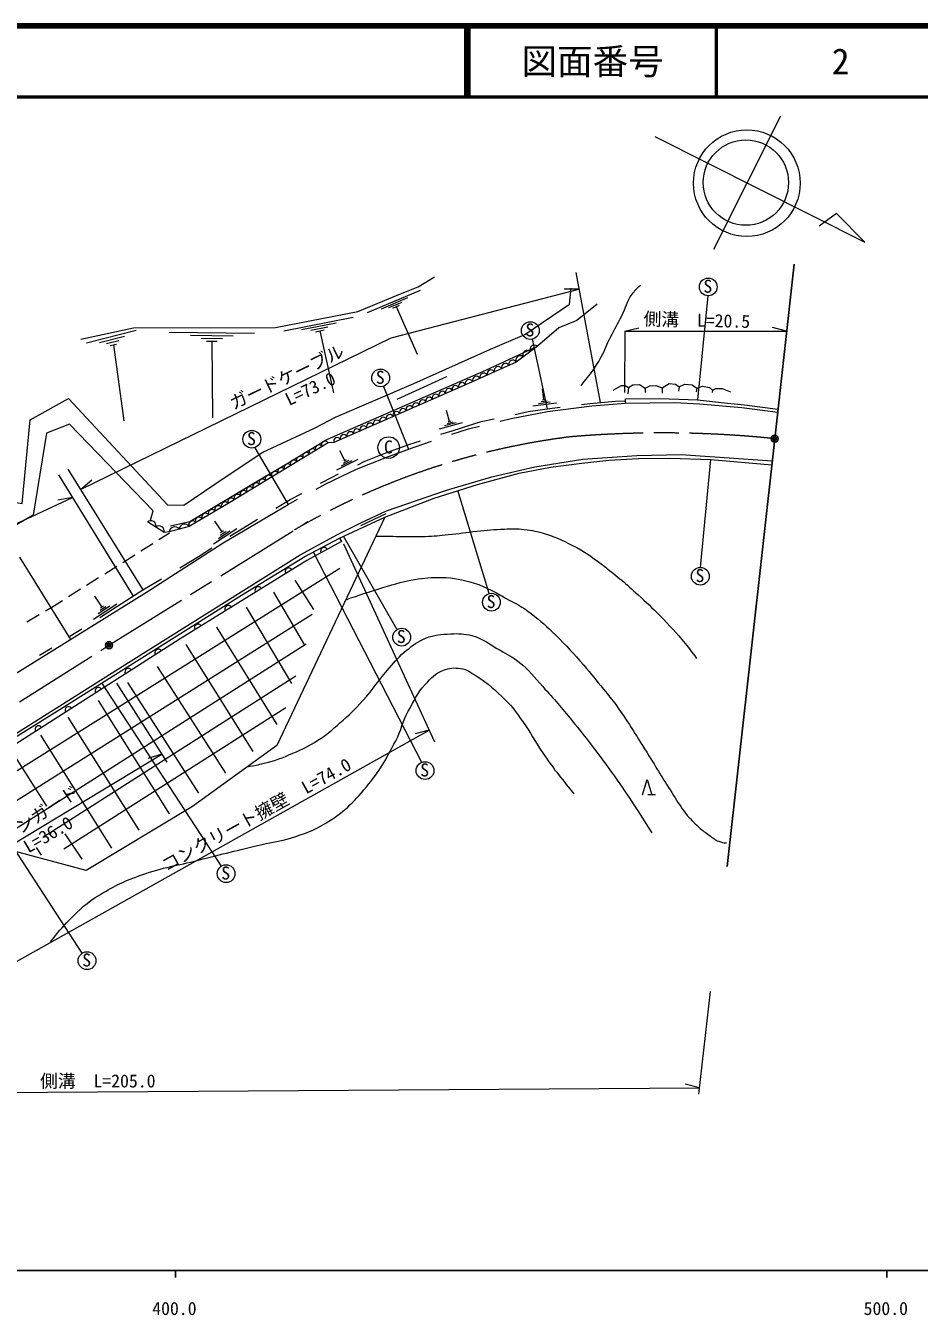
# Model space of a CAD drawing. Units: millimetres, scale not verified. Extents: x 40000 to 680000, y 20000 to 380000.
# Drawn here: x 446954 to 572541, y 198715 to 380000 of the extents above; entities that cross this region are included whole.
import ezdxf
from ezdxf.enums import TextEntityAlignment as Align

# ---------------------------------------------------------------- set-up
doc = ezdxf.new("R2010")
doc.units = ezdxf.units.MM
doc.header["$LTSCALE"] = 1000
doc.header["$PDMODE"] = 32
doc.header["$PDSIZE"] = 500
doc.linetypes.add('CHAIN', pattern=[18.5, 12, -1.5, 3.5, -1.5])
for name, color, linetype, lineweight in [('M-BGD', 7, 'Continuous', 13), ('M-BMK', 2, 'CHAIN', 13), ('M-BMK-SRVR', 3, 'Continuous', 25), ('M-STR-HTXT', 7, 'Continuous', 13), ('M-STR-STRC', 7, 'Continuous', 13), ('M-TTL', 2, 'Continuous', 140), ('M-TTL-BAND', 7, 'Continuous', 25), ('M-TTL-LINE', 7, 'Continuous', 50)]:
    doc.layers.add(name, color=color, linetype=linetype, lineweight=lineweight)
doc.layers.add('M-OTRS', color=6, linetype='Continuous')
doc.layers.add('M-TTL-TXT', color=7, linetype='Continuous')
doc.styles.add('@ＭＳ ゴシック', font='')
doc.styles.add('ＭＳ ゴシック', font='')
doc.styles.get('@ＭＳ ゴシック').set_extended_font_data('@MS Gothic')
doc.styles.get('ＭＳ ゴシック').set_extended_font_data('MS Gothic')

msp = doc.modelspace()

# ---------------------------------------------------------------- linework, layer by layer
at = {"layer": 'M-BGD'}
for p, q in [((494967, 339695), (502442, 342831)), ((496940, 340229), (500678, 341797)), ((497979, 340372), (499848, 341156)), ((542808, 342043), (541391, 327400)), ((483222, 337122), (492952, 339052)), ((498551, 340319), (499485, 340711)), ((499018, 340515), (501973, 333844)), ((485719, 337280), (490584, 338245)), ((487000, 337197), (489432, 337680)), ((487672, 336993), (488888, 337235)), ((455486, 335442), (462461, 337187)), ((457327, 335491), (460814, 336363)), ((458296, 335321), (460039, 335758)), ((467115, 336912), (479098, 336787)), ((470107, 336481), (476098, 336419)), ((471600, 336066), (474596, 336035)), ((472345, 335659), (473843, 335643)), ((473094, 335651), (473195, 324866)), ((488280, 337114), (490190, 328393)), ((518118, 335924), (520243, 326136)), ((458828, 335043), (459700, 335261)), ((459264, 335152), (460753, 324470)), ((499137, 327495), (506150, 330698)), ((497243, 329306), (500729, 320476)), ((519793, 327391), (519579, 328938)), ((531686, 329140), (531566, 328239)), ((534028, 329056), (534016, 328455)), ((536430, 329116), (536430, 328359)), ((538797, 329248), (538689, 328647)), ((541271, 329056), (541199, 328551)), ((543469, 328791), (543433, 328443)), ((521542, 326957), (518227, 326499)), ((520683, 327063), (519025, 326835)), ((520238, 327227), (519409, 327113)), ((520000, 327420), (519586, 327363)), ((520298, 325782), (526513, 326565)), ((520927, 326235), (522087, 326383)), ((525063, 326763), (526223, 326911)), ((526223, 326911), (529845, 327235)), ((526513, 326565), (531243, 326944)), ((529845, 327235), (531242, 327262)), ((531242, 327556), (536070, 327592)), ((531243, 326944), (531242, 327556)), ((531243, 326944), (538161, 327025)), ((536070, 327592), (541391, 327400)), ((538161, 327025), (541647, 326863)), ((541391, 327400), (545583, 326920)), ((541647, 326863), (547620, 326322)), ((545583, 326920), (547985, 326715)), ((547620, 326322), (552646, 325701)), ((547985, 326715), (552690, 326093)), ((506511, 324381), (506110, 325890)), ((510982, 324344), (512812, 324734)), ((513629, 324418), (515179, 324789)), ((515179, 324789), (520298, 325782)), ((515746, 325359), (517576, 325749)), ((517576, 325749), (520927, 326235)), ((508300, 324164), (505066, 323304)), ((505278, 322564), (506901, 323073)), ((507434, 324164), (505817, 323734)), ((506973, 324272), (506164, 324057)), ((506713, 324434), (506309, 324327)), ((506847, 322566), (509162, 323348)), ((506901, 323073), (510982, 324344)), ((509162, 323348), (510712, 323719)), ((497307, 319857), (500793, 321155)), ((500793, 321155), (502416, 321664)), ((501691, 320825), (504005, 321607)), ((479138, 320686), (483823, 312712)), ((491822, 318872), (491107, 320260)), ((493463, 317678), (497955, 319468)), ((494512, 318732), (497307, 319857)), ((497955, 319468), (501691, 320825)), ((518504, 317982), (525273, 319077)), ((525273, 319077), (532854, 319604)), ((532854, 319604), (539056, 319725)), ((539056, 319725), (551883, 318831)), ((489127, 315600), (493463, 317678)), ((493617, 319043), (490642, 317510)), ((492771, 318858), (491283, 318092)), ((492297, 318865), (491553, 318482)), ((492008, 318967), (491637, 318776)), ((493610, 318295), (494512, 318732)), ((512464, 316563), (518504, 317982)), ((541820, 303858), (543261, 319010)), ((487792, 314874), (489127, 315600)), ((488383, 315677), (490008, 316552)), ((490008, 316552), (490910, 316988)), ((506099, 314699), (512464, 316563)), ((484117, 313381), (485741, 314255)), ((497668, 311807), (506099, 314699)), ((512069, 300163), (507695, 314645)), ((474702, 307301), (483823, 312712)), ((482115, 312180), (484117, 313381)), ((483823, 312712), (485158, 313439)), ((474550, 308844), (473543, 310370)), ((477541, 309435), (479542, 310636)), ((490749, 308456), (494047, 310104)), ((494031, 309766), (497634, 311424)), ((494047, 310104), (497668, 311807)), ((465649, 307766), (467157, 308720)), ((476616, 309270), (473348, 307111)), ((475655, 308948), (474021, 307869)), ((475103, 308896), (474286, 308356)), ((474755, 308979), (474346, 308709)), ((475651, 308226), (477541, 309435)), ((485507, 305618), (490749, 308456)), ((499110, 295168), (491625, 308238)), ((463113, 306163), (464804, 307232)), ((463939, 300369), (474702, 307301)), ((471235, 305399), (473124, 306609)), ((491065, 307981), (491321, 307471)), ((446054, 305288), (453228, 293712)), ((460578, 304560), (462268, 305628)), ((461759, 290735), (485507, 305618)), ((468601, 303813), (471235, 305399)), ((502605, 276444), (487374, 306012)), ((436117, 269288), (491116, 303765)), ((458042, 302956), (459732, 304025)), ((455506, 301353), (457197, 302422)), ((463398, 300679), (466031, 302265)), ((484784, 302073), (487379, 297938)), ((429888, 279208), (463939, 300369)), ((450618, 298261), (452126, 299215)), ((452971, 299749), (454661, 300818)), ((457667, 298278), (456659, 299803)), ((459912, 298430), (463398, 300679)), ((481774, 300379), (486121, 292934)), ((449705, 297728), (450618, 298261)), ((459733, 298703), (456464, 296545)), ((458772, 298381), (457137, 297302)), ((457363, 296825), (459912, 298430)), ((458219, 298329), (457402, 297790)), ((457871, 298412), (457462, 298143)), ((477923, 298271), (484287, 287529)), ((441042, 268194), (487194, 297289)), ((447115, 296214), (448841, 297223)), ((453132, 294162), (454825, 295227)), ((473748, 295434), (482260, 281773)), ((443322, 265731), (486373, 293094)), ((448900, 291498), (450593, 292564)), ((469451, 293001), (478855, 277962)), ((426370, 268399), (461759, 290735)), ((449342, 265914), (484913, 288624)), ((465438, 289920), (475004, 274922)), ((474444, 261854), (457640, 287632)), ((461252, 287681), (471224, 272115)), ((457117, 285127), (467090, 269196)), ((452305, 264285), (483498, 284168)), ((452858, 282780), (462831, 266917)), ((449017, 280249), (458989, 264386)), ((445044, 277898), (449882, 270277)), ((454897, 249617), (438092, 275394)), ((533638, 271871), (534287, 274034)), ((534287, 274034), (534936, 271871)), ((535476, 271871), (534395, 271871)), ((452422, 266385), (454854, 262845)), ((448395, 264467), (449098, 263386))]:
    msp.add_line(p, q, dxfattribs=at)
for points in [[(454698, 335957), (462076, 337538), (482061, 337579), (493614, 339849), (499857, 342403), (502086, 343295), (504397, 344713)], [(426562, 318419), (436170, 314446), (446426, 312825), (447561, 324621), (452952, 327580), (466856, 312663), (469167, 312622), (474964, 316554), (480274, 320040), (487530, 323445), (490489, 324986), (501515, 329688), (512258, 334552), (517081, 336620), (523365, 340876), (523608, 343106)], [(527256, 340876), (524419, 338566), (521865, 337512), (518865, 334958)], [(518865, 334958), (515892, 332720), (508757, 329531), (490277, 321419), (489466, 321379), (475400, 312825), (469927, 309623), (467114, 308850), (466410, 308770), (464040, 310260)], [(467282, 309703), (469996, 310300), (479720, 316104), (483003, 318050), (489287, 321820), (497678, 325509), (511622, 331590), (518865, 334958)], [(529512, 328755), (530677, 329416), (531230, 329416), (531686, 329140), (532275, 329512), (533200, 329572), (534028, 329056), (534653, 329380), (535506, 329428), (536430, 329116), (537403, 329692), (538304, 329620), (538797, 329248), (539601, 329596), (540646, 329536), (541271, 329056), (542088, 329344), (543061, 329140), (543469, 328791), (543973, 329008), (544850, 328984), (546027, 328515)], [(464488, 310504), (464839, 311828), (453084, 323989), (449868, 322746), (448003, 311206), (436842, 304788), (429343, 297288), (426870, 291330), (419208, 283992), (413533, 281074), (412249, 278790), (410020, 274542)], [(497430, 310900), (504364, 313587), (510432, 315515), (516318, 317091), (520723, 317956), (525128, 318496), (528911, 318929), (533073, 319172), (537505, 319226), (543261, 319010), (551820, 318257)], [(362960, 247966), (371781, 249076), (379420, 250391), (387942, 252337), (395527, 254445), (402535, 256823), (409687, 259634), (416966, 262967), (422641, 265904), (426515, 268156), (451765, 283942), (477263, 299955), (486201, 305387), (491065, 307981), (497430, 310900)], [(497430, 310900), (482226, 278824), (470369, 270251), (455424, 261238), (428859, 268352)], [(491321, 307471), (486445, 304840), (468648, 293796), (428859, 268352)]]:
    msp.add_lwpolyline(points, dxfattribs=at)
for centre, radius in [((542888, 343290), 1250), ((517875, 337150), 1250), ((496834, 330488), 1250), ((478728, 321867), 1250), ((497956, 320697), 1516), ((541771, 302609), 1250), ((512409, 298960), 1250), ((499788, 294042), 1250), ((503076, 275286), 1250), ((475111, 260797), 1250), ((455563, 248559), 1250)]:
    msp.add_circle(centre, radius, dxfattribs=at)
for centre, radius, start, end in [((516468, 332985), 635, 49.21697, 204.71585), ((517459, 333731), 635, 49.21697, 204.71585), ((518451, 334477), 635, 49.21697, 204.71585), ((513369, 331525), 562, 30.37892, 197.78747), ((514388, 331980), 562, 30.37892, 197.78747), ((515407, 332436), 562, 30.37892, 197.78747), ((509292, 329703), 562, 30.37892, 197.78747), ((510311, 330158), 562, 30.37892, 197.78747), ((511330, 330614), 562, 30.37892, 197.78747), ((512350, 331069), 562, 30.37892, 197.78747), ((504601, 327702), 505, 24.21889, 203.17897), ((505525, 328107), 505, 24.21889, 203.17897), ((506449, 328513), 505, 24.21889, 203.17897), ((507373, 328919), 505, 24.21889, 203.17897), ((508297, 329324), 505, 24.21889, 203.17897), ((500905, 326079), 505, 24.21889, 203.17897), ((501829, 326485), 505, 24.21889, 203.17897), ((502753, 326891), 505, 24.21889, 203.17897), ((503677, 327296), 505, 24.21889, 203.17897), ((496285, 324051), 505, 24.21889, 203.17897), ((497209, 324457), 505, 24.21889, 203.17897), ((498133, 324863), 505, 24.21889, 203.17897), ((499057, 325268), 505, 24.21889, 203.17897), ((499981, 325674), 505, 24.21889, 203.17897), ((492589, 322429), 505, 24.21889, 203.17897), ((493513, 322835), 505, 24.21889, 203.17897), ((494437, 323240), 505, 24.21889, 203.17897), ((495361, 323646), 505, 24.21889, 203.17897), ((488155, 320564), 515, 32.9357, 209.66929), ((489034, 321099), 515, 32.9357, 209.66929), ((490741, 321618), 505, 24.21889, 203.17897), ((491665, 322023), 505, 24.21889, 203.17897), ((485518, 318961), 515, 32.9357, 209.66929), ((486397, 319495), 515, 32.9357, 209.66929), ((487276, 320030), 515, 32.9357, 209.66929), ((482001, 316822), 515, 32.9357, 209.66929), ((482880, 317357), 515, 32.9357, 209.66929), ((483759, 317891), 515, 32.9357, 209.66929), ((484639, 318426), 515, 32.9357, 209.66929), ((479364, 315218), 515, 32.9357, 209.66929), ((480243, 315753), 515, 32.9357, 209.66929), ((481122, 316288), 515, 32.9357, 209.66929), ((476726, 313615), 515, 32.9357, 209.66929), ((477605, 314149), 515, 32.9357, 209.66929), ((478484, 314684), 515, 32.9357, 209.66929), ((473134, 311466), 529, 33.49778, 207.1733), ((474046, 312000), 529, 33.49778, 207.1733), ((474959, 312533), 529, 33.49778, 207.1733), ((475847, 313080), 515, 32.9357, 209.66929), ((464504, 309684), 740, 346.76594, 128.94532), ((470398, 309865), 529, 33.49778, 207.1733), ((471310, 310398), 529, 33.49778, 207.1733), ((472222, 310932), 529, 33.49778, 207.1733), ((465690, 308940), 740, 346.76594, 128.94532), ((467892, 308772), 782, 36.49234, 174.22652), ((469299, 309158), 782, 36.49234, 174.22652), ((488883, 306156), 500, 28.34282, 208.34282), ((483919, 303273), 500, 31.82167, 211.82167), ((479670, 300637), 500, 31.82167, 211.82167), ((475422, 298000), 500, 31.82167, 211.82167), ((471173, 295364), 500, 31.82167, 211.82167), ((465603, 291849), 500, 32.59843, 212.59843), ((461390, 289156), 500, 32.59843, 212.59843), ((457178, 286462), 500, 32.59843, 212.59843), ((452966, 283768), 500, 32.59843, 212.59843), ((448753, 281074), 500, 32.59843, 212.59843)]:
    msp.add_arc(centre, radius, start, end, dxfattribs=at)
for points, knots in [([(525013, 329433), (526407, 331182), (526905, 331725), (527810, 333386), (528400, 334468), (528601, 335139), (529148, 336243), (529733, 337424), (530132, 338049), (530729, 339223), (531326, 340397), (531386, 341218), (532188, 342263), (532598, 342797), (532777, 343018), (533344, 343540)], [0, 0, 0, 0, 1, 1, 1, 2, 2, 2, 3, 3, 3, 4, 4, 4, 5, 5, 5, 5]), ([(496181, 308265), (497741, 308231), (498142, 308224), (499399, 308212), (500848, 308199), (501661, 308151), (503108, 308212), (504369, 308265), (505075, 308330), (506331, 308455), (507902, 308612), (508773, 308786), (510344, 308942), (511861, 309092), (512712, 309202), (514236, 309246), (515328, 309277), (515947, 309312), (517033, 309185), (518189, 309049), (518843, 308933), (519951, 308577), (521754, 307998), (522715, 307513), (524390, 306631), (526039, 305762), (526849, 305072), (528342, 303956), (530259, 302523), (531238, 301596), (533024, 300003), (534253, 298908), (534905, 298253), (536065, 297085), (537533, 295604), (538349, 294759), (539652, 293132), (540288, 292339), (540509, 292067), (541233, 291065)], [0, 0, 0, 0, 1, 1, 1, 2, 2, 2, 3, 3, 3, 4, 4, 4, 5, 5, 5, 6, 6, 6, 7, 7, 7, 8, 8, 8, 9, 9, 9, 10, 10, 10, 11, 11, 11, 12, 12, 12, 13, 13, 13, 13]), ([(491931, 299299), (494070, 300056), (494661, 300259), (496436, 300792), (498423, 301388), (499529, 301780), (501571, 302143), (503051, 302407), (503905, 302464), (505409, 302441), (507231, 302412), (508251, 302131), (510003, 301630), (510926, 301366), (511405, 301095), (512273, 300684), (513126, 300280), (513588, 300017), (514408, 299549), (515836, 298735), (516698, 298361), (518002, 297360), (519408, 296281), (520133, 295593), (521407, 294360), (523045, 292776), (523881, 291806), (525380, 290090), (526505, 288803), (527088, 288042), (528163, 286712), (528882, 285824), (529301, 285338), (529974, 284415), (531913, 281758), (532792, 280125), (534555, 277348), (535923, 275193), (536616, 273940), (538000, 271795), (538643, 270798), (538981, 270222), (539703, 269281), (540344, 268446), (540791, 268046), (541568, 267336), (542101, 266849), (542441, 266622), (543027, 266201), (543530, 265839), (543782, 265560), (544365, 265349), (544777, 265200), (544968, 265160), (545459, 265106)], [0, 0, 0, 0, 1, 1, 1, 2, 2, 2, 3, 3, 3, 4, 4, 4, 5, 5, 5, 6, 6, 6, 7, 7, 7, 8, 8, 8, 9, 9, 9, 10, 10, 10, 11, 11, 11, 12, 12, 12, 13, 13, 13, 14, 14, 14, 15, 15, 15, 16, 16, 16, 17, 17, 17, 18, 18, 18, 18]), ([(478087, 275831), (479213, 276014), (479551, 276093), (480475, 276323), (482086, 276724), (482970, 277050), (484488, 277722), (485906, 278349), (486712, 278705), (488015, 279546), (489308, 280381), (489955, 280967), (491116, 281978), (492446, 283136), (493158, 283830), (494339, 285140), (495876, 286846), (496524, 287983), (498048, 289700), (498951, 290718), (499414, 291348), (500480, 292193), (501451, 292963), (502008, 293429), (503155, 293896), (504450, 294423), (505287, 294414), (506682, 294504), (507847, 294579), (508530, 294549), (509662, 294261), (511350, 293831), (512092, 293041), (513614, 292193), (514685, 291597), (515332, 291317), (516289, 290551), (517759, 289377), (518375, 288483), (519634, 287086), (521291, 285246), (522215, 284210), (523769, 282282), (525798, 279763), (526910, 278329), (528815, 275715), (531357, 272228), (532117, 270979), (534957, 266533)], [0, 0, 0, 0, 1, 1, 1, 2, 2, 2, 3, 3, 3, 4, 4, 4, 5, 5, 5, 6, 6, 6, 7, 7, 7, 8, 8, 8, 9, 9, 9, 10, 10, 10, 11, 11, 11, 12, 12, 12, 13, 13, 13, 14, 14, 14, 15, 15, 15, 16, 16, 16, 16]), ([(450437, 251210), (451572, 252681), (451959, 253129), (453052, 254251), (454582, 255821), (455496, 256699), (457369, 257838), (459547, 259163), (460864, 259784), (463267, 260635), (466297, 261708), (468116, 261914), (471233, 262703), (474717, 263585), (476673, 264062), (480171, 264892), (481735, 265262), (482657, 265301), (484184, 265804), (486166, 266456), (487330, 266781), (489109, 267871), (491662, 269435), (492900, 270686), (494825, 272979), (496761, 275285), (497557, 276821), (498960, 279485), (499778, 281038), (499879, 282080), (500723, 283620), (501559, 285145), (501911, 286115), (503095, 287390), (503958, 288319), (504459, 288955), (505648, 289396), (506544, 289728), (507136, 289775), (508081, 289639), (509017, 289505), (509465, 289102), (510270, 288606), (512051, 287508), (512894, 286648), (514404, 285201), (515479, 284172), (515911, 283431), (516776, 282221), (517956, 280570), (518429, 279520), (519573, 277843), (521187, 275477), (521830, 274724), (524012, 272006)], [0, 0, 0, 0, 1, 1, 1, 2, 2, 2, 3, 3, 3, 4, 4, 4, 5, 5, 5, 6, 6, 6, 7, 7, 7, 8, 8, 8, 9, 9, 9, 10, 10, 10, 11, 11, 11, 12, 12, 12, 13, 13, 13, 14, 14, 14, 15, 15, 15, 16, 16, 16, 17, 17, 17, 18, 18, 18, 18])]:
    msp.add_open_spline(points, degree=3, knots=knots, dxfattribs=at)
at = {"layer": 'M-BMK'}
for p, q in [((458644, 292908), (486612, 310298)), ((430448, 275056), (458644, 292908))]:
    msp.add_line(p, q, dxfattribs=at)
for centre, radius, start, end in [((536483, 169052), 153706, 84.11996, 94.83774), ((536201, 220569), 102430, 97.11114, 120.17486)]:
    msp.add_arc(centre, radius, start, end, dxfattribs=at)
at = {"layer": 'M-BMK-SRVR'}
for p, q in [((552230, 321949), (554956, 346499)), ((545549, 261790), (552230, 321949))]:
    msp.add_line(p, q, dxfattribs=at)
for centre in [(552230, 321949), (458644, 292908)]:
    msp.add_circle(centre, 500, dxfattribs=at)
for p in [(552230, 321949), (458644, 292908)]:
    msp.add_point(p, dxfattribs=at)
at = {"layer": 'M-OTRS'}
msp.add_point((552230, 321949), dxfattribs=at)
at = {"layer": 'M-STR-HTXT'}
for p, q in [((524265, 345315), (527694, 327043)), ((524702, 342988), (522640, 342970)), ((531146, 337054), (533146, 337554)), ((553908, 337058), (551907, 337558)), ((531146, 337054), (531112, 328443)), ((531146, 337054), (553908, 337058)), ((452884, 317648), (463398, 300679)), ((451547, 316858), (462059, 299815)), ((454636, 314820), (456214, 316147)), ((409344, 293149), (453502, 313688)), ((453502, 313688), (451477, 313298)), ((491622, 307147), (504425, 279339)), ((466820, 276485), (459767, 287592)), ((442065, 246464), (503668, 280984)), ((503668, 280984), (501679, 280442)), ((434733, 258671), (466069, 277615)), ((466069, 277615), (464099, 277008)), ((541556, 229789), (543209, 244234)), ((365124, 229489), (541650, 230691)), ((541650, 230691), (539647, 231177))]:
    msp.add_line(p, q, dxfattribs=at)
msp.add_lwpolyline([(454636, 314820), (498311, 336141), (524702, 342988)], dxfattribs=at)
at = {"layer": 'M-STR-STRC'}
for p, q in [((553048, 367292), (543611, 348532)), ((535376, 364427), (564883, 349585)), ((560895, 353613), (558488, 351822)), ((564883, 349585), (560895, 353613))]:
    msp.add_line(p, q, dxfattribs=at)
for centre, radius in [((548310, 357874), 7500), ((548173, 357953), 6000)]:
    msp.add_circle(centre, radius, dxfattribs=at)
at = {"layer": 'M-TTL'}
msp.add_line((680000, 380000), (40000, 380000), dxfattribs=at)
at = {"layer": 'M-TTL-BAND'}
for p, q in [((40000, 205000), (579000, 205000)), ((468000, 205000), (468000, 204000)), ((568000, 205000), (568000, 204000))]:
    msp.add_line(p, q, dxfattribs=at)
at = {"layer": 'M-TTL-LINE'}
for p, q in [((508747, 380000), (508747, 370000)), ((509247, 380000), (509247, 370000)), ((543997, 380000), (543997, 370000)), ((40000, 370000), (680000, 370000))]:
    msp.add_line(p, q, dxfattribs=at)

# ---------------------------------------------------------------- texts
at = {"layer": 'M-BGD'}
for s, style, p in [('S', 'ＭＳ ゴシック', (542209, 341917)), ('S', 'ＭＳ ゴシック', (517196, 335777)), ('S', 'ＭＳ ゴシック', (496156, 329114)), ('S', 'ＭＳ ゴシック', (478049, 320493)), ('C', '@ＭＳ ゴシック', (497300, 319316)), ('S', 'ＭＳ ゴシック', (541092, 301235)), ('S', 'ＭＳ ゴシック', (511730, 297587)), ('S', 'ＭＳ ゴシック', (499110, 292668)), ('S', 'ＭＳ ゴシック', (502398, 273913)), ('S', 'ＭＳ ゴシック', (474432, 259423)), ('S', 'ＭＳ ゴシック', (454885, 247185))]:
    msp.add_text(s, height=1833, dxfattribs=dict(at, style=style)).set_placement(p, align=Align.BOTTOM_LEFT)
at = {"layer": 'M-STR-HTXT', "style": 'ＭＳ ゴシック'}
for s, rotation, p in [('側溝\u3000L=20.5', 358.554, (541286, 338621)), ('ガードケーブル', 25.897, (483635, 330636)), ('L=73.0', 25.506, (486946, 328968)), ('コンクリート擁壁\u3000L=74.0', 29.033, (479352, 269086)), ('ストンガード', 33.212, (447848, 268486)), ('L=36.0', 30.222, (450091, 266305))]:
    msp.add_text(s, height=1833, rotation=rotation, dxfattribs=at).set_placement(p, align=Align.MIDDLE_CENTER)
msp.add_text('側溝\u3000L=205.0', height=1833, dxfattribs=at).set_placement((457077, 231651), align=Align.MIDDLE_CENTER)
at = {"layer": 'M-TTL-BAND', "style": 'ＭＳ ゴシック'}
for s, p in [('400.0', (467844, 198195)), ('500.0', (567844, 198195))]:
    msp.add_text(s, height=1833, dxfattribs=at).set_placement(p, align=Align.BOTTOM_CENTER)
at = {"layer": 'M-TTL-TXT', "style": 'ＭＳ ゴシック'}
for s, p in [('図面番号', (526622, 375000)), ('2', (561497, 375000))]:
    msp.add_text(s, height=3666, dxfattribs=at).set_placement(p, align=Align.MIDDLE_CENTER)

doc.saveas('drawing.dxf')
